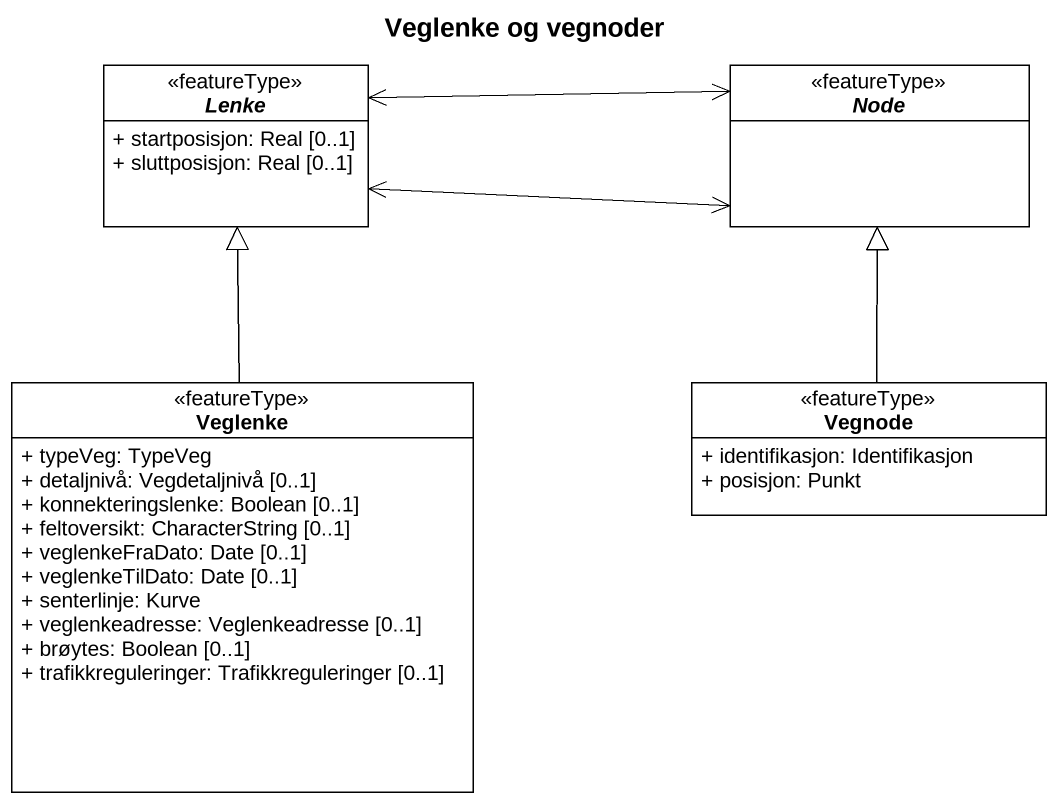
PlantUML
@startuml
title Veglenke og vegnoder
hide circle
hide empty members
skinparam classAttributeIconSize 0
abstract class Lenke <<featureType>> {
  + startposisjon: Real [0..1]
  + sluttposisjon: Real [0..1]
}
abstract class "Node" as Node_ <<featureType>>
class Veglenke <<featureType>> {
  + typeVeg: TypeVeg
  + detaljnivå: Vegdetaljnivå [0..1]
  + konnekteringslenke: Boolean [0..1]
  + feltoversikt: CharacterString [0..1]
  + veglenkeFraDato: Date [0..1]
  + veglenkeTilDato: Date [0..1]
  + senterlinje: Kurve
  + veglenkeadresse: Veglenkeadresse [0..1]
  + brøytes: Boolean [0..1]
  + trafikkreguleringer: Trafikkreguleringer [0..1]
}
class Vegnode <<featureType>> {
  + identifikasjon: Identifikasjon
  + posisjon: Punkt
}
Lenke <-right-> Node_
Lenke <-right-> Node_
Veglenke -up-|> Lenke
Vegnode -up-|> Node_
@enduml
